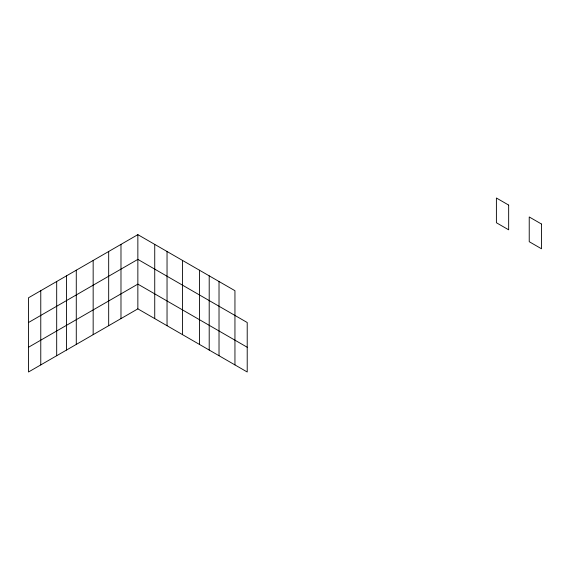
<?xml version="1.0" encoding="UTF-8"?>
<svg xmlns="http://www.w3.org/2000/svg" width="570" height="570" viewBox="0 0 570 570"><rect width="100%" height="100%" fill="white"/><g stroke="black" fill="none" stroke-linecap="round" stroke-linejoin="round"><path stroke-width="0.85" d="M234.947 364.914L234.947 290.7L137.855 234.648L28.5 297.782L28.5 371.996L137.855 308.862L247.216 371.996L247.216 322.52L137.855 259.386L28.5 322.52M28.5 347.258L137.855 284.124L247.216 347.258M219.022 281.509L219.022 355.723M209.204 275.837L209.204 350.051M199.429 270.194L199.429 344.408M182.557 260.454L182.557 334.668M167.038 251.491L167.038 325.705M154.734 244.388L154.734 318.602M137.855 234.648L137.855 308.862M120.983 244.388L120.983 318.602M108.678 251.491L108.678 325.705M93.159 260.454L93.159 334.668M76.28 270.194L76.28 344.408M66.505 275.837L66.505 350.051M56.687 281.509L56.687 355.723M40.769 290.7L40.769 364.914M508.661 205.086L496.399 198.004L496.399 222.742L508.661 229.824L508.661 205.086M541.5 224.046L529.231 216.963L529.231 241.701L541.5 248.784L541.5 224.046"/></g></svg>
